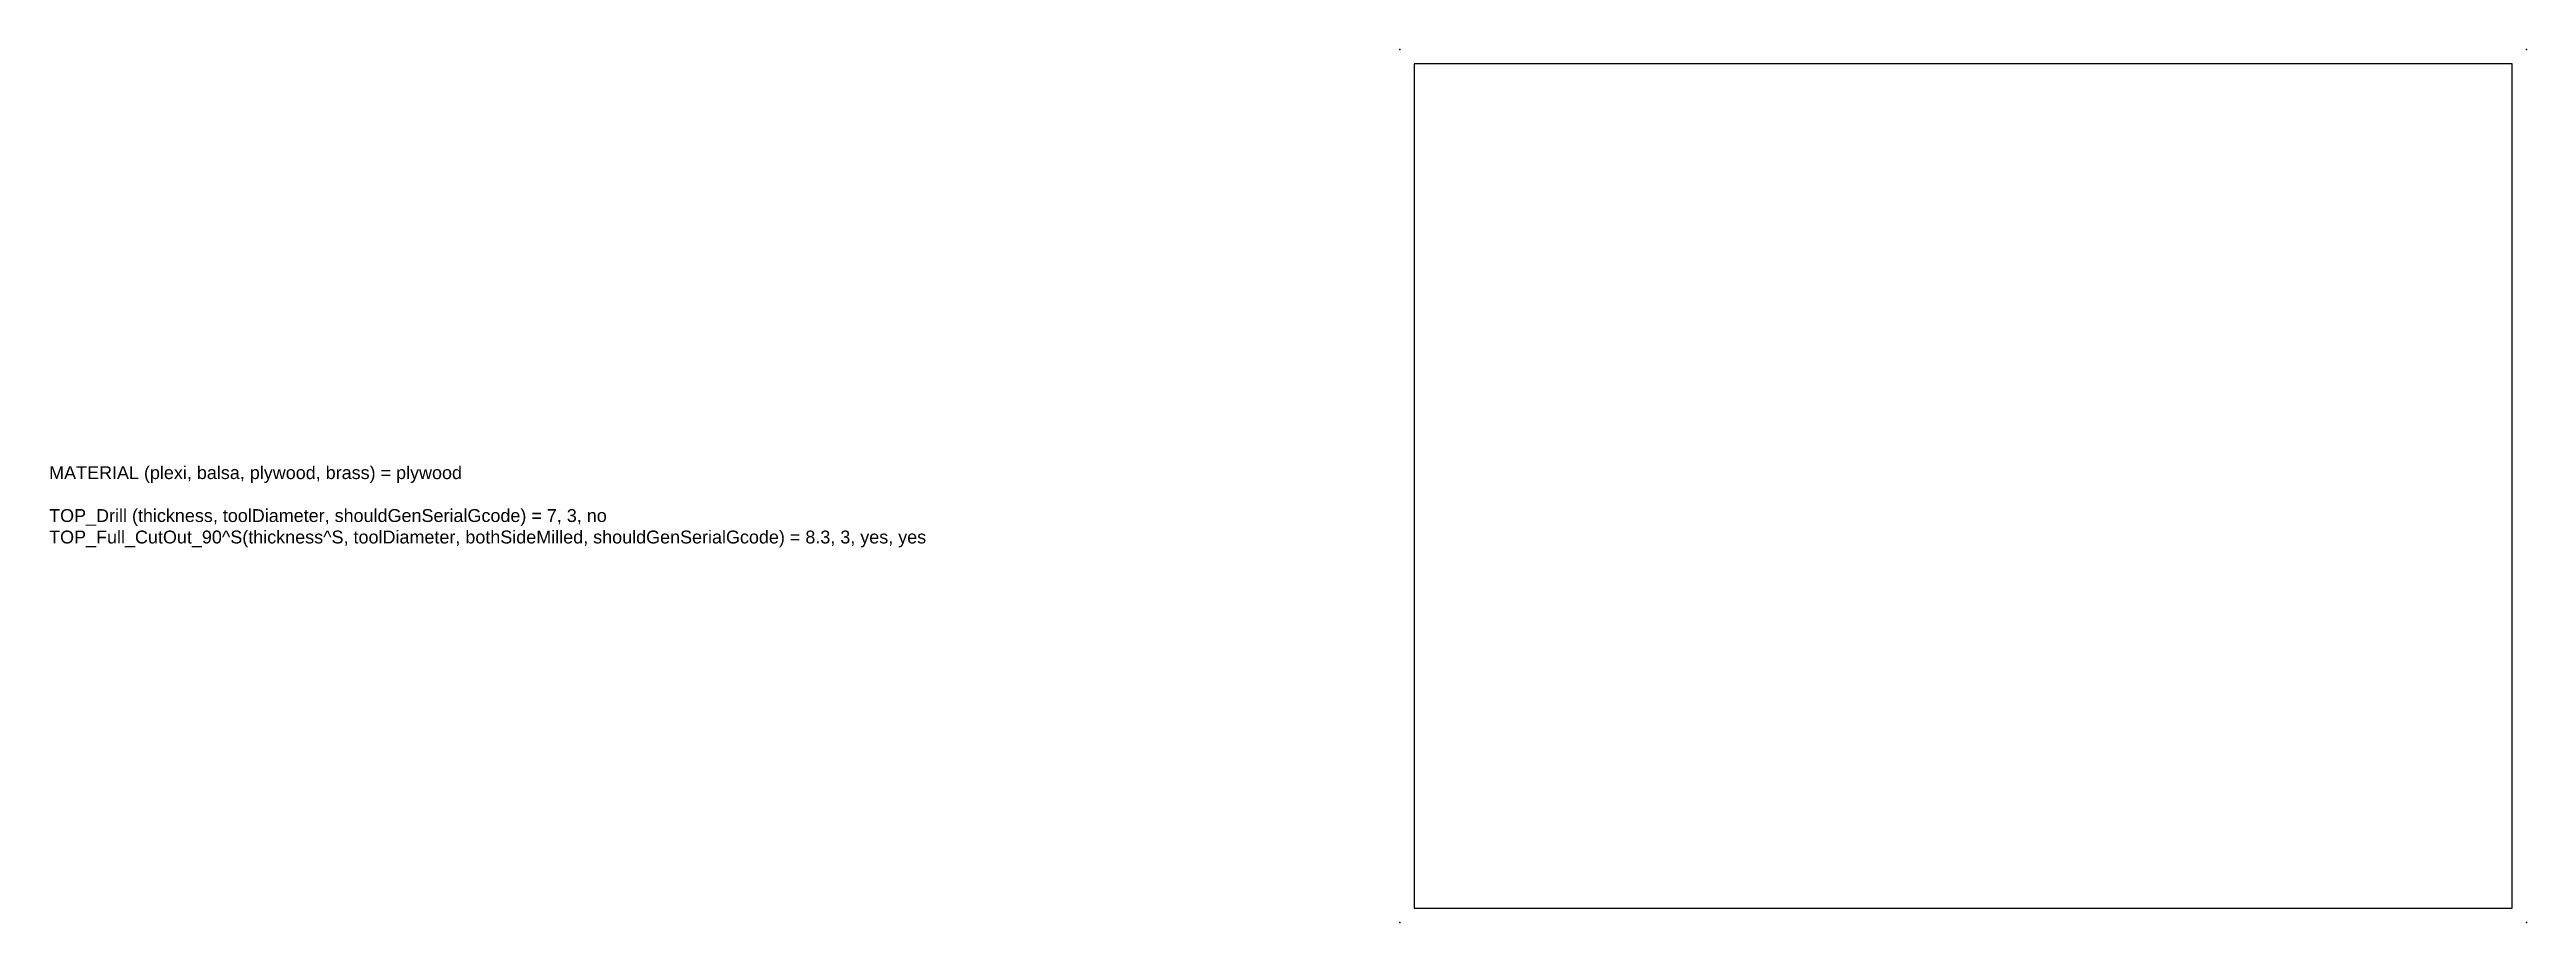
# Model space of a CAD drawing. Header units: millimetres. Extents: x -61 to 903, y 197 to 536.
import ezdxf

# ---------------------------------------------------------------- set-up
doc = ezdxf.new("R2010")
doc.units = ezdxf.units.MM
doc.layers.add('TOP_Drill', color=1, linetype='Continuous')
doc.layers.add('TOP_Full_CutOut_90', color=7, linetype='Continuous')
doc.styles.get("Standard").update_dxf_attribs({"font": 'txt.shx'})

msp = doc.modelspace()

# ---------------------------------------------------------------- linework, layer by layer
at = {"layer": 'TOP_Drill'}
for p in [(464.506597, 536.214384), (902.506597, 536.214384), (464.506597, 197.214384), (902.506597, 197.214384)]:
    msp.add_point(p, dxfattribs=at)
at = {"layer": 'TOP_Full_CutOut_90'}
msp.add_lwpolyline([(470.006597, 202.714384), (897.006597, 202.714384), (897.006597, 530.714384), (470.006597, 530.714384)], close=True, dxfattribs=at)

# ---------------------------------------------------------------- texts
at = {"insert": (-60.658454, 374.405245), "char_height": 5, "width": 378.90625, "attachment_point": 1}
msp.add_mtext('{\\f@Arial Unicode MS|b0|i0|c238|p34;MATERIAL (plexi, balsa, plywood, brass) = plywood^J\\PTOP_Drill (thickness, toolDiameter, shouldGenSerialGcode) = 7, 3, no^JTOP_Full_CutOut_90^S(thickness^S, toolDiameter, bothSideMilled, shouldGenSerialGcode) = 8.3, 3, yes, yes}', dxfattribs=at)

doc.saveas('drawing.dxf')
